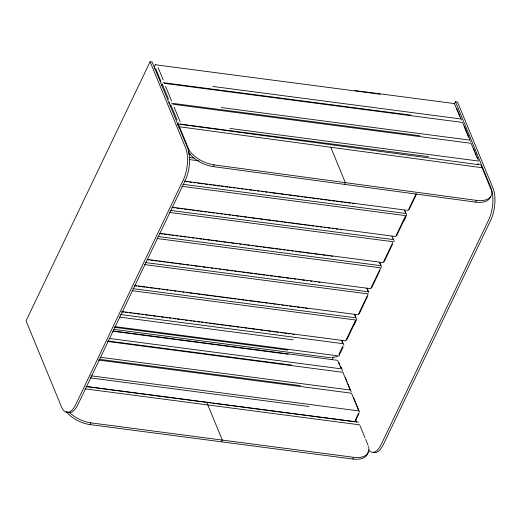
<?xml version="1.0" encoding="UTF-8"?>
<svg xmlns="http://www.w3.org/2000/svg" width="521" height="521" viewBox="0 0 521 521"><rect width="100%" height="100%" fill="white"/><g stroke="black" fill="none" stroke-linecap="round" stroke-linejoin="round"><path stroke-width="0.78" d="M154.49 68.707L154.665 66.206M342.186 371.095L342.277 369.754L341.32 367.396M351.03 391.825L351.167 391.238M470.639 141.933L470.776 141.347M356.8 319.139L354.202 324.778M381.646 267.488L381.776 266.96M394.137 241.392L394.267 240.865M406.751 214.776L404.159 220.416M188.296 152.047L189.123 150.276L178.319 124.063L480.974 165.014L491.772 191.227A22.963 12.419 25.9 0 1 476.585 200.396L475.751 202.135L213.258 166.616A22.963 12.387 25.9 0 1 188.335 152.047M150.1 61.719L26.05 320.89L61.504 406.914A22.963 9.951 -82.5 0 0 75.91 404.263L183.307 179.888A22.963 9.951 -82.5 0 0 185.554 147.749L150.1 61.719L152.152 61.992L187.606 148.016A22.963 9.951 -82.5 0 1 185.359 180.155L77.961 404.537A22.963 9.951 -82.5 0 1 66.981 411.831M161.757 85.34L162.409 83.992M168.999 103.477L169.69 102.031M170.074 106.089L170.771 104.643M177.264 125.099L178.299 122.923M66.2 411.57A22.963 12.465 25.6 0 0 90.153 424.615L90.986 422.876L353.622 457.295A22.963 12.465 25.6 0 0 368.523 446.556M221.471 441.828L222.304 440.089L206.7 402.238M332.124 359.438L333.18 357.237M454.416 103.946L455.471 101.738L457.523 102.012L492.983 188.035A22.963 9.951 -82.5 0 1 490.736 220.175L383.339 444.556A22.963 9.951 -82.5 0 1 373.616 452.436M338.91 354.293L342.72 346.341M416.129 193.727L408.138 210.425L184.089 181.061M339.353 354.879L343.163 346.927M346.66 340.07L354.983 322.675M359.151 313.981L367.474 296.586M371.636 287.892L379.959 270.497M384.127 261.803L392.45 244.408M396.611 235.707L404.941 218.312M409.102 209.618L416.429 194.313M355.192 420.304L358.663 413.055M477.575 164.616L478.271 163.164M355.459 420.948L358.93 413.7M90.153 424.615L352.789 459.034L353.622 457.295M178.872 127.925L179.432 126.772L482.088 167.723M344.505 184.375L345.345 182.637L330.757 147.248M213.258 166.616L214.111 164.883L476.585 200.396M339.379 355.465L338.813 356.169M154.809 65.405L156.508 64.539M155.193 64.93L155.603 64.747M331.91 357.575L337.51 356.546M354.853 90.53L454.234 103.549M157.068 64.982L380.206 94.223M212.829 86.453L460.753 118.944M163.053 82.637L410.984 115.128M164.317 83.353L462.518 122.435L468.594 137.179M221.314 107.56L469.812 140.129M171.461 103.191L419.959 135.76M172.933 104.246L471.127 143.327L477.203 158.071M229.924 128.453L478.421 161.022M180.077 124.083L428.568 156.652M188.517 153.91L190.569 154.183M189.019 157.362L193.988 158.013M189.24 159.556L198.911 160.82M185.626 181.562L188.048 181.881M189.664 182.09L191.546 182.337M193.695 182.624L195.557 182.864M197.733 183.151L200.149 183.47M201.165 183.6L203.574 183.913M205.176 184.128L207.579 184.441M209.181 184.649L211.585 184.968M213.193 185.176L215.596 185.489M217.094 185.691L219.601 186.017M221.125 186.218L223.613 186.544M225.163 186.746L227.618 187.065M229.194 187.273L231.63 187.593M233.232 187.801L234.841 188.016M237.237 188.328L239.686 188.648M241.249 188.856L242.91 189.071M245.254 189.377L246.947 189.598M249.259 189.905L251.669 190.217M253.271 190.425L255.016 190.66M257.433 190.973L259.048 191.187M261.288 191.481L263.691 191.793M265.293 192.002L267.117 192.242M269.305 192.529L271.148 192.77M272.763 192.985L275.713 193.369M276.801 193.512L279.217 193.832M280.832 194.04L283.255 194.359M284.863 194.567L286.941 194.841M288.901 195.095L291.324 195.414M292.932 195.629L295.355 195.942M296.97 196.156L298.963 196.417M300.565 196.625L302.968 196.945M304.57 197.153L307.455 197.531M308.582 197.68L310.985 197.993M312.587 198.201L314.997 198.521M316.599 198.729L318.754 199.009M320.604 199.25L323.007 199.569M324.616 199.777L327.019 200.097M328.432 200.279L330.855 200.598M332.47 200.806L335.036 201.145M336.501 201.334L339.041 201.666M340.539 201.868L342.955 202.181M344.57 202.395L347.058 202.721M348.601 202.923L350.262 203.138M352.639 203.45L354.273 203.665M182.943 184.291L405.787 213.499M181.992 186.329L405.638 215.642L395.647 236.514L172.002 207.202M172.646 207.592L175.049 207.905M176.652 208.113L179.061 208.433M180.663 208.641L182.825 208.921M184.434 209.136L187.078 209.481M188.472 209.663L191.083 210.009M192.503 210.191L194.926 210.51M196.541 210.718L199.1 211.057M200.572 211.252L202.304 211.474M204.603 211.78L206.316 212.001M208.641 212.308L211.122 212.633M212.672 212.835L214.326 213.05M216.71 213.363L218.338 213.577M220.741 213.89L222.356 214.105M224.753 214.418L226.388 214.632M228.758 214.945L230.425 215.16M232.763 215.466L234.457 215.687M236.072 215.902L238.494 216.222M240.103 216.43L242.525 216.749M244.141 216.957L246.557 217.277M248.172 217.485L250.594 217.804M252.008 217.993L254.626 218.332M256.013 218.514L258.416 218.833M260.018 219.041L262.695 219.393M264.03 219.569L266.732 219.921M268.035 220.09L270.445 220.409M272.047 220.617L274.45 220.93M276.052 221.138L278.025 221.399M280.064 221.666L282.467 221.985M284.069 222.193L286.472 222.506M288.074 222.714L290.125 222.988M291.74 223.196L294.489 223.555M295.778 223.724L298.5 224.082M299.809 224.258L302.232 224.571M303.841 224.785L306.263 225.098M307.878 225.313L310.523 225.658M311.91 225.84L313.727 226.081M315.947 226.368L318.364 226.687M319.979 226.895L321.744 227.13M324.016 227.43L325.755 227.657M328.048 227.957L329.76 228.178M332.079 228.485L333.766 228.706M336.117 229.012L337.777 229.233M340.148 229.54L341.783 229.754M170.458 210.386L393.303 239.588M169.507 212.418L393.153 241.731L383.163 262.604L159.517 233.291M159.843 233.642L162.565 233.994M163.881 234.17L166.303 234.483M167.912 234.697L170.334 235.017M171.95 235.225L173.786 235.466M175.981 235.752L177.791 235.993M180.019 236.28L182.435 236.599M184.05 236.814L185.808 237.042M188.081 237.342L189.82 237.569M192.119 237.869L193.825 238.09M196.15 238.397L197.83 238.618M199.439 238.826L201.842 239.146M203.411 239.347L205.847 239.667M207.449 239.875L209.865 240.194M211.461 240.402L213.903 240.722M215.466 240.93L217.876 241.243M219.478 241.457L221.972 241.783M223.483 241.978L226.003 242.311M227.495 242.506L229.898 242.819M231.5 243.027L234.072 243.366M235.512 243.554L237.296 243.789M239.517 244.082L241.334 244.316M243.522 244.603L245.932 244.922M247.534 245.13L249.403 245.378M251.539 245.658L253.434 245.905M255.55 246.179L257.954 246.498M259.08 246.648L261.503 246.961M263.118 247.175L265.534 247.488M267.149 247.703L269.976 248.074M271.187 248.23L273.603 248.55M275.218 248.758L277.641 249.077M279.256 249.285L281.197 249.546M283.287 249.82L285.208 250.067M287.318 250.347L289.741 250.66M291.356 250.875L293.225 251.122M295.387 251.402L297.231 251.643M298.833 251.851L301.242 252.171M302.844 252.379L305.247 252.698M306.849 252.906L309.259 253.219M310.861 253.427L313.141 253.727M314.756 253.942L317.269 254.268M318.787 254.469L321.281 254.795M322.818 254.997L325.241 255.316M326.856 255.524L329.298 255.844M330.887 256.052L332.502 256.267M157.967 236.475L380.812 265.677M157.016 238.514L380.662 267.82L370.672 288.693L147.026 259.386M147.358 259.732L149.273 259.979M150.875 260.194L153.812 260.578M154.887 260.715L157.29 261.034M158.892 261.242L161.295 261.555M162.897 261.77L165.105 262.056M166.909 262.291L169.312 262.61M170.758 262.799L173.324 263.131M174.789 263.326L177.212 263.639M178.82 263.854L181.334 264.186M182.858 264.381L185.346 264.707M186.889 264.909L188.55 265.13M190.927 265.436L193.363 265.762M194.958 265.97L197.381 266.283M198.97 266.491L200.605 266.706M202.982 267.019L205.385 267.332M206.987 267.547L208.674 267.768M210.998 268.068L212.711 268.295M215.004 268.595L216.743 268.823M219.015 269.123L220.774 269.35M223.021 269.644L224.811 269.878M226.427 270.093L228.843 270.412M230.458 270.62L232.88 270.94M234.496 271.148L236.912 271.467M238.527 271.675L240.656 271.955M242.558 272.209L244.981 272.522M246.264 272.691L249.012 273.05M250.275 273.219L252.678 273.532M254.281 273.74L256.69 274.059M258.292 274.267L261.119 274.639M262.297 274.795L264.701 275.108M266.309 275.316L268.712 275.635M270.314 275.843L272.411 276.117M274.326 276.371L276.729 276.684M278.058 276.859L280.734 277.211M282.095 277.387L284.512 277.706M286.127 277.914L288.751 278.26M290.164 278.442L292.763 278.787M294.196 278.976L295.967 279.204M298.233 279.503L300.65 279.823M302.265 280.031L304.785 280.363M306.296 280.558L307.989 280.78M310.334 281.086L312.001 281.307M314.365 281.62L316.006 281.835M318.403 282.148L320.011 282.356M145.483 262.564L368.327 291.767M144.532 264.603L368.178 293.909L358.188 314.782L134.542 285.475M134.379 285.755L136.482 286.029M138.098 286.244L140.794 286.596M142.129 286.771L144.799 287.123M146.167 287.299L148.583 287.618M150.198 287.826L152.62 288.146M154.236 288.36L156.828 288.699M158.267 288.888L160.032 289.116M162.298 289.416L164.721 289.735M166.336 289.943L168.049 290.171M170.367 290.471L172.054 290.692M174.405 291.005L176.065 291.219M178.436 291.532L180.071 291.747M182.474 292.06L184.082 292.268M186.485 292.587L188.12 292.802M189.735 293.01L192.151 293.33M193.766 293.538L196.189 293.857M197.706 294.052L200.11 294.372M201.712 294.58L204.252 294.912M205.723 295.107L208.289 295.44M209.729 295.628L212.138 295.948M213.74 296.156L216.358 296.501M217.745 296.683L220.39 297.029M221.757 297.204L224.16 297.524M225.762 297.732L228.165 298.045M229.768 298.259L232.49 298.618M233.779 298.78L235.72 299.034M237.784 299.308L240.194 299.621M241.796 299.835L243.789 300.096M245.404 300.304L247.82 300.624M249.435 300.832L252.216 301.197M253.473 301.366L255.889 301.679M257.504 301.893L259.927 302.213M261.535 302.421L264.238 302.773M265.573 302.948L267.449 303.196M269.604 303.476L272.027 303.795M273.642 304.01L275.459 304.244M277.673 304.538L279.471 304.772M281.711 305.065L283.476 305.293M285.742 305.593L287.488 305.82M289.774 306.12L291.493 306.348M293.095 306.556L295.505 306.869M297.107 307.084L299.51 307.397M301.073 307.605L303.515 307.924M305.104 308.132L307.527 308.445M132.992 288.654L355.836 317.862M132.041 290.692L355.687 320.005L345.697 340.877L122.051 311.565M121.575 311.805L123.991 312.125M125.607 312.333L127.502 312.58M129.644 312.861L131.513 313.108M133.676 313.395L136.098 313.707M137.713 313.922L139.524 314.156M141.745 314.45L143.536 314.684M145.776 314.977L147.541 315.212M149.149 315.42L151.552 315.733M153.154 315.941L155.558 316.26M157.075 316.455L159.491 316.775M161.106 316.989L163.574 317.309M165.144 317.517L167.586 317.836M169.175 318.044L170.79 318.253M173.193 318.572L175.629 318.891M177.205 319.093L179.667 319.419M181.21 319.62L182.891 319.842M185.215 320.148L187.625 320.461M189.227 320.669L191.767 321.001M193.232 321.197L194.991 321.424M197.244 321.724L199.647 322.037M201.249 322.245L203.06 322.486M205.261 322.773L207.097 323.013M209.266 323.3L211.129 323.541M212.744 323.756L215.166 324.069M216.775 324.283L219.198 324.603M220.813 324.811L223.229 325.13M224.844 325.338L227.267 325.658M228.882 325.866L231.298 326.185M232.913 326.4L234.919 326.66M236.951 326.928L238.924 327.181M240.982 327.455L243.405 327.774M245.013 327.983L246.941 328.237M248.543 328.445L250.953 328.758M252.555 328.972L254.958 329.285M256.56 329.493L258.963 329.813M260.572 330.021L262.975 330.334M264.577 330.548L266.98 330.861M268.413 331.05L270.992 331.389M272.45 331.577L274.997 331.91M276.482 332.105L278.201 332.333M280.513 332.632L283.014 332.965M284.551 333.166L287.019 333.486M288.582 333.694L290.23 333.909M292.62 334.222L294.235 334.436M120.572 314.521L342.909 343.658M119.263 317.055L293.134 339.842M115.017 326.641L338.149 355.882M114.053 327.266L287.924 350.053M113.904 329.363L330.789 357.784M113.317 330.952L337.25 360.298M112.744 331.245L288.224 354.247M109.215 338.442L341.144 368.835M107.84 340.962L291.376 365.019M107.573 341.483L342.909 372.32L350.203 390.021L100.104 357.243M99.146 359.282L300.35 385.651M98.456 360.05L351.519 393.212L358.813 410.913L91.077 375.823M90.126 377.862L308.96 406.543M86.199 386.445L358.539 422.134M85.965 386.556L211.044 402.948M212.614 403.156L354.501 421.75M84.903 388.829L359.653 424.836M455.471 101.738L490.932 187.768A22.963 9.951 -82.5 0 1 488.685 219.908L381.281 444.283A22.963 9.951 -82.5 0 1 368.621 450.014M464.543 126.72L466.367 131.142M466.972 132.621L470.014 139.993M473.459 148.348L474.677 151.298M475.282 152.777L476.194 154.984M477.106 157.199L478.324 160.149M456.63 108.14L457.536 110.341M457.653 110.634L459.457 115.004M459.652 115.48L460.557 117.687M460.74 118.124L461.515 119.999M454.586 103.972L459.724 116.45M405.195 211.422L406.321 214.151M404.439 210.224L405.286 212.268M392.99 238.195L393.837 240.246M391.948 236.313L392.795 238.357M379.939 262.923L381.346 266.335M379.464 262.402L380.31 264.453M367.448 289.012L368.855 292.424M366.804 288.08L367.819 290.542M354.964 315.101L356.371 318.513M354.319 314.176L355.329 316.631M342.147 341.034L343.925 345.332M341.489 340.22L342.434 342.512M345.241 377.347L347.064 381.776M347.67 383.248L350.711 390.62M353.544 397.503L355.368 401.925M355.98 403.404L359.627 412.248M338.826 362.414L339.751 364.667M340.369 366.165L341.294 368.412M337.81 360.74L340.591 367.487M359.952 425.566L365.058 437.953M365.657 439.411L368.06 445.24M355.778 420.004L356.703 422.244M158.097 67.476L163.242 79.96M165.535 86.304L171.611 101.048M174.144 107.196L180.227 121.94M162.396 84.337L168.472 99.081M171.005 105.222L177.088 119.973M155.694 68.7L160.839 81.185M90.986 422.876A22.963 12.465 25.6 0 1 69.475 412.515M368.021 452.215A22.963 12.465 25.6 0 1 352.789 459.034M490.743 196.358A22.963 12.419 25.8 0 1 475.751 202.135M214.111 164.877A22.963 12.413 25.9 0 1 189.13 150.276"/></g></svg>
